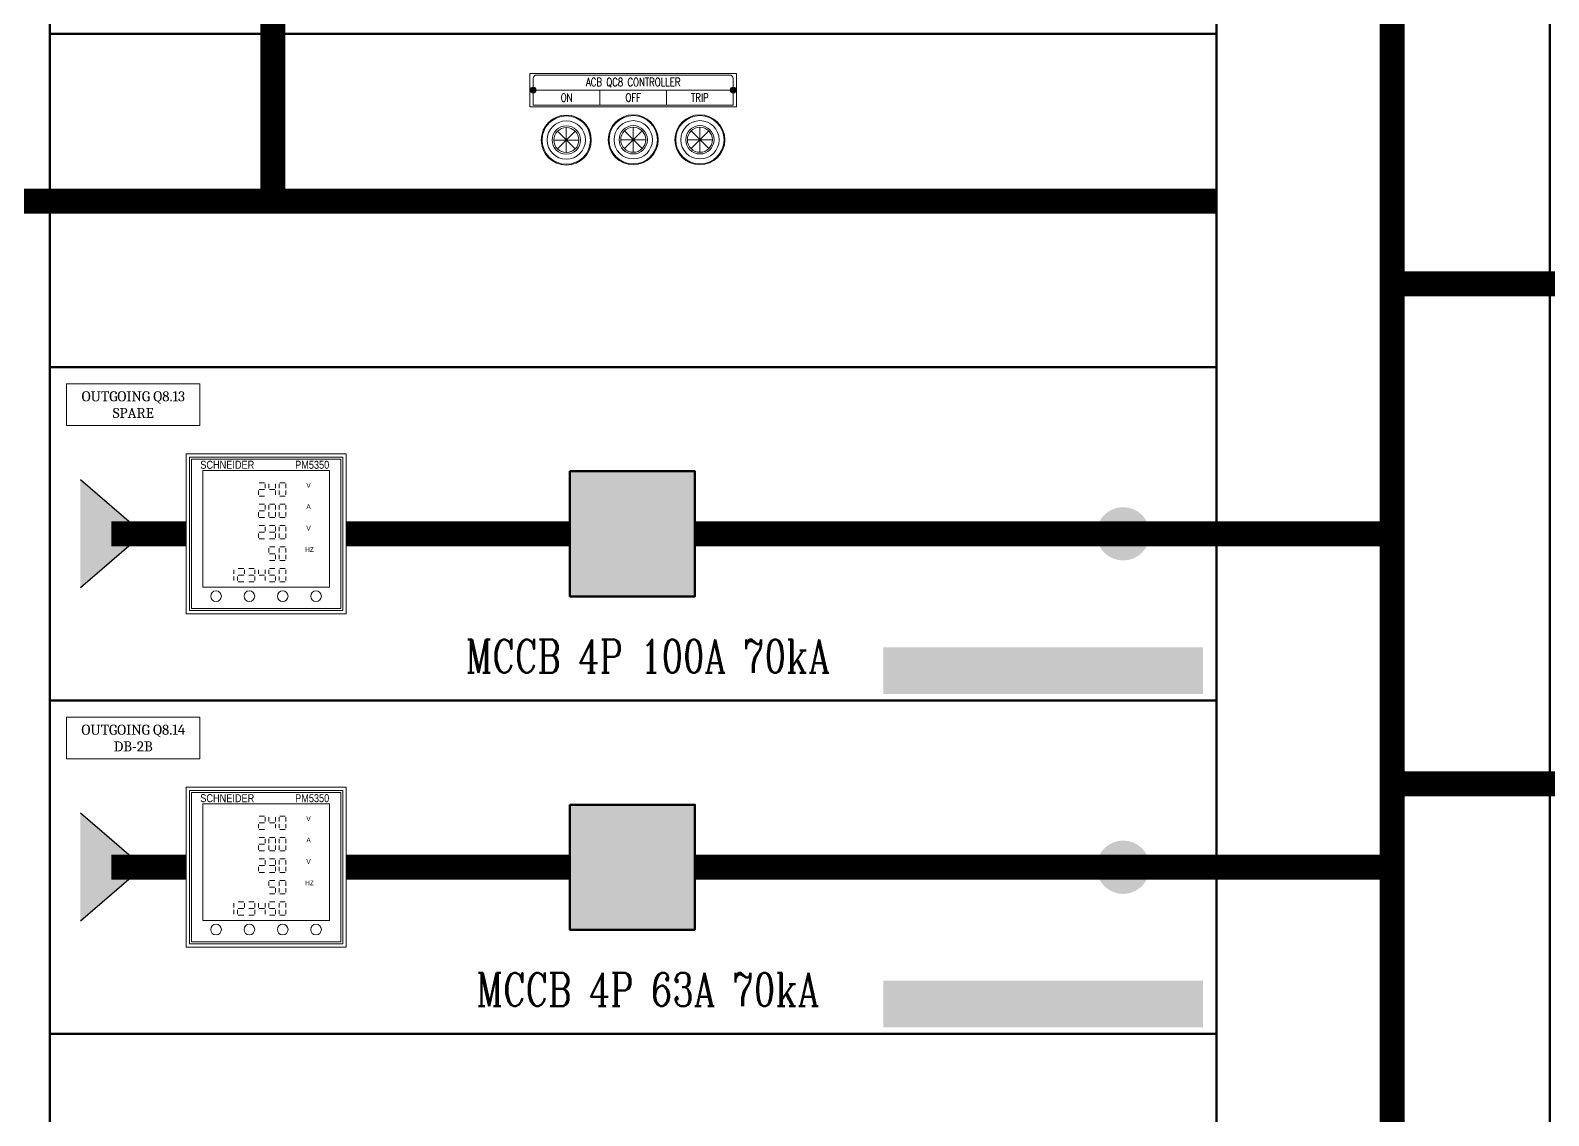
# Model space of a CAD drawing. Header units: millimetres. Extents: x -116965 to 323937, y 291661 to 566926.
# Drawn here: x -46843 to -45932, y 328891 to 329542 of the extents above; entities that cross this region are included whole.
import ezdxf
from ezdxf.enums import TextEntityAlignment as Align

# ---------------------------------------------------------------- set-up
doc = ezdxf.new("R2010")
doc.units = ezdxf.units.MM
doc.layers.get('0').update_dxf_attribs({"lineweight": 18})
for name, color, linetype, lineweight in [('BASE', 7, 'Continuous', 15), ('hw_Punch', 3, 'Continuous', 9), ('hw_Text', 7, 'Continuous', 13)]:
    doc.layers.add(name, color=color, linetype=linetype, lineweight=lineweight)
doc.layers.add('C00-00-00', color=7, linetype='Continuous')
doc.layers.add('C32-AD-3C', color=7, linetype='Continuous', true_color=0x32ad3c)
doc.layers.add('C49-50-57', color=7, linetype='Continuous', true_color=0x495057)
doc.styles.add('hw_Block', font='complex.shx', dxfattribs={"width": 0.75})
doc.styles.add('hw_Block.', font='Cambria.ttf')
doc.styles.add('VnArial', font='')
doc.styles.get('VnArial').set_extended_font_data('.VnArial NarrowH')

# ---------------------------------------------------------------- blocks, each defined once
blk = doc.blocks.new('*U1759')
at = {"color": 1}
for p, q in [((-7.5, 0), (7.5, 0)), ((5.3, 5.3), (-5.3, -5.3)), ((-5.3, 5.3), (5.3, -5.3)), ((0, -7.5), (0, 7.5))]:
    blk.add_line(p, q, dxfattribs=at)
for radius in [15, 14.5]:
    blk.add_circle((0, 0), radius)
for radius in [8.5, 7.5]:
    blk.add_circle((0, 0), radius, dxfattribs=at)
at = {"layer": 'hw_Punch'}
blk.add_circle((0, 0), 11.5, dxfattribs=at)
blk = doc.blocks.new('*U1760')
at = {"color": 2}
for p, q in [((5.3, 5.3), (-5.3, -5.3)), ((-5.3, 5.3), (5.3, -5.3)), ((0, -7.5), (0, 7.5)), ((-7.5, 0), (7.5, 0))]:
    blk.add_line(p, q, dxfattribs=at)
for radius in [15, 14.5]:
    blk.add_circle((0, 0), radius)
for radius in [8.5, 7.5]:
    blk.add_circle((0, 0), radius, dxfattribs=at)
at = {"layer": 'hw_Punch'}
blk.add_circle((0, 0), 11.5, dxfattribs=at)
blk = doc.blocks.new('*U1767')
at = {"color": 3}
for p, q in [((5.3, 5.3), (-5.3, -5.3)), ((-5.3, 5.3), (5.3, -5.3)), ((0, -7.5), (0, 7.5)), ((-7.5, 0), (7.5, 0))]:
    blk.add_line(p, q, dxfattribs=at)
for radius in [15, 14.5]:
    blk.add_circle((0, 0), radius)
for radius in [8.5, 7.5]:
    blk.add_circle((0, 0), radius, dxfattribs=at)
at = {"layer": 'hw_Punch'}
blk.add_circle((0, 0), 11.5, dxfattribs=at)
blk = doc.blocks.new('1232')
at = {"color": 7, "linetype": 'Continuous', "lineweight": 13}
for p, q in [((43.43, 71.35), (43.43, 73.92)), ((43.84, 78.67), (47.07, 78.67)), ((43.84, 74.65), (47.07, 74.65)), ((47.48, 77.94), (47.48, 75.37)), ((49.66, 77.94), (49.66, 75.37)), ((50.08, 74.65), (53.3, 74.65)), ((53.72, 77.94), (53.72, 75.37)), ((53.72, 71.35), (53.72, 73.92)), ((55.9, 77.94), (55.9, 75.37)), ((55.9, 71.35), (55.9, 73.92)), ((56.31, 78.67), (59.54, 78.67)), ((59.95, 77.94), (59.95, 75.37)), ((59.95, 71.35), (59.95, 73.92)), ((43.84, 70.62), (47.07, 70.62)), ((43.84, 65.82), (47.07, 65.82)), ((47.48, 65.09), (47.48, 62.52)), ((49.66, 65.09), (49.66, 62.52)), ((50.08, 65.82), (53.3, 65.82)), ((53.72, 65.09), (53.72, 62.52)), ((55.9, 65.09), (55.9, 62.52)), ((56.31, 70.62), (59.54, 70.62)), ((56.31, 65.82), (59.54, 65.82)), ((59.95, 65.09), (59.95, 62.52)), ((43.43, 58.49), (43.43, 61.06)), ((43.84, 61.79), (47.07, 61.79)), ((43.84, 57.77), (47.07, 57.77)), ((49.66, 58.49), (49.66, 61.06)), ((50.08, 57.77), (53.3, 57.77)), ((53.72, 58.49), (53.72, 61.06)), ((55.9, 58.49), (55.9, 61.06)), ((56.31, 57.77), (59.54, 57.77)), ((59.95, 58.49), (59.95, 61.06)), ((43.43, 45.64), (43.43, 48.21)), ((43.84, 52.96), (47.07, 52.96)), ((43.84, 48.94), (47.07, 48.94)), ((47.48, 52.23), (47.48, 49.66)), ((50.08, 52.96), (53.3, 52.96)), ((50.08, 48.94), (53.3, 48.94)), ((53.72, 52.23), (53.72, 49.66)), ((53.72, 45.64), (53.72, 48.21)), ((55.9, 52.23), (55.9, 49.66)), ((55.9, 45.64), (55.9, 48.21)), ((56.31, 52.96), (59.54, 52.96)), ((59.95, 52.23), (59.95, 49.66)), ((59.95, 45.64), (59.95, 48.21)), ((43.84, 44.91), (47.07, 44.91)), ((49.66, 39.38), (49.66, 36.81)), ((50.08, 44.91), (53.3, 44.91)), ((50.08, 40.1), (53.3, 40.1)), ((55.9, 39.38), (55.9, 36.81)), ((56.31, 44.91), (59.54, 44.91)), ((56.31, 40.1), (59.54, 40.1)), ((59.95, 39.38), (59.95, 36.81)), ((50.08, 36.08), (53.3, 36.08)), ((50.08, 32.06), (53.3, 32.06)), ((53.72, 32.78), (53.72, 35.35)), ((55.9, 32.78), (55.9, 35.35)), ((56.31, 32.06), (59.54, 32.06)), ((59.95, 32.78), (59.95, 35.35)), ((28.79, 26.5), (28.79, 23.93)), ((28.79, 19.91), (28.79, 22.47)), ((30.97, 19.91), (30.97, 22.47)), ((31.38, 27.23), (34.61, 27.23)), ((31.38, 23.2), (34.61, 23.2)), ((31.38, 19.18), (34.61, 19.18)), ((35.02, 26.5), (35.02, 23.93)), ((37.61, 27.23), (40.84, 27.23)), ((37.61, 23.2), (40.84, 23.2)), ((37.61, 19.18), (40.84, 19.18)), ((41.25, 26.5), (41.25, 23.93)), ((41.25, 19.91), (41.25, 22.47)), ((43.43, 26.5), (43.43, 23.93)), ((43.84, 23.2), (47.07, 23.2)), ((47.48, 26.5), (47.48, 23.93)), ((47.48, 19.91), (47.48, 22.47)), ((49.66, 26.5), (49.66, 23.93)), ((50.08, 27.23), (53.3, 27.23)), ((50.08, 23.2), (53.3, 23.2)), ((50.08, 19.18), (53.3, 19.18)), ((53.72, 19.91), (53.72, 22.47)), ((55.9, 26.5), (55.9, 23.93)), ((55.9, 19.91), (55.9, 22.47)), ((56.31, 27.23), (59.54, 27.23)), ((56.31, 19.18), (59.54, 19.18)), ((59.95, 26.5), (59.95, 23.93)), ((59.95, 19.91), (59.95, 22.47))]:
    blk.add_line(p, q, dxfattribs=at)
at = {"layer": 'BASE', "lineweight": 13}
for points in [[(96, 0), (0, 0), (0, 96), (96, 96)], [(3.2, 3.2), (92.8, 3.2), (92.8, 92.8), (3.2, 92.8)], [(10, 16.06), (86, 16.06), (86, 86), (10, 86)]]:
    blk.add_lwpolyline(points, close=True, dxfattribs=at)
at = {"layer": 'BASE', "color": 3, "lineweight": 13}
blk.add_lwpolyline([(2, 2), (94, 2), (94, 94), (2, 94)], close=True, dxfattribs=at)
at = {"layer": 'BASE', "lineweight": 13}
for centre in [(18, 10.61), (38, 10.61), (58, 10.61), (78, 10.61)]:
    blk.add_circle(centre, 3.2, dxfattribs=at)
at = {"layer": 'hw_Text', "lineweight": 13, "style": 'VnArial'}
for s, height, p in [('Schneider', 4.8, (24.76, 89.41)), ('V', 2.88, (73.53, 77.14)), ('A', 2.88, (73.53, 64.28)), ('V', 2.88, (73.53, 51.43)), ('Hz', 2.88, (74.05, 38.57))]:
    blk.add_text(s, height=height, rotation=360, dxfattribs=at).set_placement(p, align=Align.MIDDLE_CENTER)
at = {"layer": 'hw_Text', "color": 1, "lineweight": 13, "style": 'VnArial'}
blk.add_text('PM5350', height=4.8, rotation=360, dxfattribs=at).set_placement((75.69, 89.41), align=Align.MIDDLE_CENTER)
blk = doc.blocks.new('Load Outgoingx')
at = {"color": 0, "lineweight": 5, "ltscale": 0.7}
blk.add_lwpolyline([(10, -10), (10, -35), (90, -35), (90, -10)], close=True, dxfattribs=at)
at = {"color": 0, "lineweight": 5, "style": 'hw_Block.'}
for tag, p in [('LINE1', (50, -17.5)), ('LINE2', (50, -27.5))]:
    blk.add_attdef(tag, text='', height=6, dxfattribs=at).set_placement(p, align=Align.MIDDLE_CENTER)

msp = doc.modelspace()

# ---------------------------------------------------------------- hatches: boundary and pattern name
h = msp.add_hatch(color=0)
h.dxf.hatch_style = 1
h.paths.add_polyline_path([(-46541.577038, 329507.165013, 0.4142135624), (-46542.840127, 329505.901924, 0.4142135624), (-46541.577038, 329504.638835)])
h.paths.add_polyline_path([(-46541.577038, 329507.165013), (-46541.577038, 329505.901924), (-46540.313949, 329505.901924, 0.4142135624)])
h.paths.add_polyline_path([(-46540.313949, 329505.901924), (-46541.577038, 329505.901924), (-46541.577038, 329504.638835, 0.4142135624)])
h = msp.add_hatch(color=0)
h.dxf.hatch_style = 1
h.paths.add_polyline_path([(-46421.577038, 329507.165013, 0.4142135624), (-46422.840127, 329505.901924, 0.4142135624), (-46421.577038, 329504.638835)])
h.paths.add_polyline_path([(-46421.577038, 329507.165013), (-46421.577038, 329505.901924), (-46420.313949, 329505.901924, 0.4142135624)])
h.paths.add_polyline_path([(-46420.313949, 329505.901924), (-46421.577038, 329505.901924), (-46421.577038, 329504.638835, 0.4142135624)])
at = {"lineweight": -3, "ltscale": 5}
h = msp.add_hatch(color=1, dxfattribs=at)
h.dxf.hatch_style = 1
h.paths.add_polyline_path([(-46775.698059, 329239.723736), (-46813.26446, 329272.098078), (-46813.26446, 329207.349395)])
h = msp.add_hatch(color=1, dxfattribs=at)
h.dxf.hatch_style = 1
h.paths.add_polyline_path([(-46775.698059, 329039.751652), (-46813.26446, 329072.125993), (-46813.26446, 329007.37731)])
at = {"layer": 'C00-00-00'}
h = msp.add_hatch(color=256, dxfattribs=at)
edge = h.paths.add_edge_path()
edge.add_arc((-46482.073349, 329239.723736), 27.496163, 0, 360)
h = msp.add_hatch(color=256, dxfattribs=at)
edge = h.paths.add_edge_path()
edge.add_arc((-46187.631483, 329239.723736), 15.997765, 0, 360)
h = msp.add_hatch(color=256, dxfattribs=at)
h.dxf.hatch_style = 2
h.paths.add_polyline_path([(-46331.611383, 329171.733227), (-46139.638183, 329171.733227), (-46139.638183, 329143.737136), (-46331.611383, 329143.737136)])
h = msp.add_hatch(color=256, dxfattribs=at)
edge = h.paths.add_edge_path()
edge.add_arc((-46482.073349, 329039.751652), 27.496163, 0, 360)
h = msp.add_hatch(color=256, dxfattribs=at)
edge = h.paths.add_edge_path()
edge.add_arc((-46187.631483, 329039.751652), 15.997765, 0, 360)
h = msp.add_hatch(color=256, dxfattribs=at)
h.dxf.hatch_style = 2
h.paths.add_polyline_path([(-46331.611383, 328971.761142), (-46139.638183, 328971.761142), (-46139.638183, 328943.765052), (-46331.611383, 328943.765052)])
at = {"layer": 'C32-AD-3C'}
h = msp.add_hatch(color=256, dxfattribs=at)
h.dxf.hatch_style = 2
h.paths.add_polyline_path([(-46504.570208, 329227.22548), (-46489.572302, 329227.22548), (-46489.572302, 329202.228971), (-46504.570208, 329202.228971)])
h = msp.add_hatch(color=256, dxfattribs=at)
h.dxf.hatch_style = 2
h.paths.add_polyline_path([(-46504.570208, 329027.253395), (-46489.572302, 329027.253395), (-46489.572302, 329002.256886), (-46504.570208, 329002.256886)])
at = {"layer": 'C49-50-57'}
h = msp.add_hatch(color=256, dxfattribs=at)
h.dxf.hatch_style = 2
h.paths.add_polyline_path([(-46519.568115, 329277.218502), (-46444.578583, 329277.218502), (-46444.578583, 329202.228971), (-46519.568115, 329202.228971)])
h = msp.add_hatch(color=256, dxfattribs=at)
h.dxf.hatch_style = 2
h.paths.add_polyline_path([(-46519.568115, 329077.246417), (-46444.578583, 329077.246417), (-46444.578583, 329002.256886), (-46519.568115, 329002.256886)])

# ---------------------------------------------------------------- linework, layer by layer
for p, q in [((-46521.577038, 329475.901924), (-46521.577038, 329475.901924)), ((-46521.577038, 329475.901924), (-46521.577038, 329475.901924)), ((-46481.577038, 329475.901924), (-46481.577038, 329475.901924)), ((-46481.577038, 329475.901924), (-46481.577038, 329475.901924)), ((-46441.577038, 329475.901924), (-46441.577038, 329475.901924)), ((-46441.577038, 329475.901924), (-46441.577038, 329475.901924))]:
    msp.add_line(p, q)
at = {"lineweight": -3, "ltscale": 5}
for p, q in [((-46775.698059, 329239.723736), (-46813.26446, 329272.098078)), ((-46775.698059, 329239.723736), (-46813.26446, 329207.349395)), ((-46775.698059, 329039.751652), (-46813.26446, 329072.125993)), ((-46775.698059, 329039.751652), (-46813.26446, 329007.37731))]:
    msp.add_line(p, q, dxfattribs=at)
at = {"color": 1, "lineweight": -3, "ltscale": 5, "const_width": 15}
for points in [[(-46026.306544, 328339.849361), (-46026.306544, 329781.979527)], [(-46697.797975, 329439.184138), (-46697.797975, 329756.826121)], [(-49182.400662, 328371.063101), (-47019.613368, 328371.063101), (-47019.613368, 329439.184138), (-46131.639302, 329439.184138)], [(-45850.028664, 329389.702799), (-46026.306544, 329389.702799)], [(-46749.903039, 329239.723736), (-46794.806488, 329239.723736)], [(-46519.568115, 329239.723736), (-46653.903039, 329239.723736)], [(-46444.578583, 329239.723736), (-46026.306544, 329239.723736)], [(-45850.028664, 329089.744674), (-46026.306544, 329089.744674)], [(-46749.903039, 329039.751652), (-46794.806488, 329039.751652)], [(-46519.568115, 329039.751652), (-46653.903039, 329039.751652)], [(-46444.578583, 329039.751652), (-46026.306544, 329039.751652)]]:
    msp.add_lwpolyline(points, dxfattribs=at)
for points in [[(-46543.577038, 329515.901924), (-46419.577038, 329515.901924), (-46419.577038, 329495.901924), (-46543.577038, 329495.901924)], [(-46541.577038, 329505.901924), (-46501.577038, 329505.901924), (-46501.577038, 329496.901924), (-46541.577038, 329496.901924)], [(-46501.577038, 329505.901924), (-46461.577038, 329505.901924), (-46461.577038, 329496.901924), (-46501.577038, 329496.901924)], [(-46461.577038, 329505.901924), (-46421.577038, 329505.901924), (-46421.577038, 329496.901924), (-46461.577038, 329496.901924)]]:
    msp.add_lwpolyline(points, close=True)
msp.add_lwpolyline([(-46539.577038, 329514.901924), (-46423.577038, 329514.901924, -0.4142135624), (-46421.577038, 329512.901924), (-46421.577038, 329496.901924), (-46541.577038, 329496.901924), (-46541.577038, 329512.901924, -0.4142135624)], format="xyb", close=True)
for centre, radius in [((-46541.577038, 329505.901924), 1.75), ((-46541.577038, 329505.901924), 1.263089), ((-46421.577038, 329505.901924), 1.75), ((-46421.577038, 329505.901924), 1.263089)]:
    msp.add_circle(centre, radius)
at = {"layer": 'C00-00-00', "lineweight": 211}
for points in [[(-47231.485758, 330439.556236), (-46831.541593, 330439.556236), (-46831.541593, 328239.863317), (-47231.485758, 328239.863317)], [(-46831.541593, 330439.556236), (-46131.639302, 330439.556236), (-46131.639302, 328239.863317), (-46831.541593, 328239.863317)]]:
    msp.add_lwpolyline(points, close=True, dxfattribs=at)
at = {"layer": 'C00-00-00', "lineweight": 100}
for points in [[(-47231.485758, 330339.570192), (-46831.541593, 330339.570192), (-46831.541593, 328339.849361), (-47231.485758, 328339.849361)], [(-46131.639302, 330339.570192), (-45931.667218, 330339.570192), (-45931.667218, 328339.849361), (-46131.639302, 328339.849361)], [(-46831.541593, 330139.598111), (-46131.639302, 330139.598111), (-46131.639302, 329539.681861), (-46831.541593, 329539.681861)], [(-46831.541593, 329539.681861), (-46131.639302, 329539.681861), (-46131.639302, 329339.709777), (-46831.541593, 329339.709777)], [(-46831.541593, 329339.709777), (-46131.639302, 329339.709777), (-46131.639302, 329139.737692), (-46831.541593, 329139.737692)], [(-46831.541593, 329139.737692), (-46131.639302, 329139.737692), (-46131.639302, 328939.765611), (-46831.541593, 328939.765611)], [(-46831.541593, 328939.765611), (-46131.639302, 328939.765611), (-46131.639302, 328739.793527), (-46831.541593, 328739.793527)]]:
    msp.add_lwpolyline(points, close=True, dxfattribs=at)
at = {"layer": 'C00-00-00', "lineweight": 50}
for points in [[(-46519.568115, 329277.218502), (-46444.578583, 329277.218502), (-46444.578583, 329202.228971), (-46519.568115, 329202.228971)], [(-46519.568115, 329077.246417), (-46444.578583, 329077.246417), (-46444.578583, 329002.256886), (-46519.568115, 329002.256886)]]:
    msp.add_lwpolyline(points, close=True, dxfattribs=at)

# ---------------------------------------------------------------- block references
for name, p in [('*U1767', (-46521.719184, 329475.901924)), ('*U1759', (-46481.577038, 329476.044069)), ('*U1760', (-46441.577038, 329476.044069)), ('1232', (-46749.903039, 329191.723736)), ('1232', (-46749.903039, 328991.751652))]:
    msp.add_blockref(name, p)
at = {"lineweight": -3}
for p, values in [((-46831.541593, 329339.709777), {'LINE2': 'SPARE', 'LINE1': 'OUTGOING Q8.13'}), ((-46831.541593, 329139.737692), {'LINE2': 'DB-2B', 'LINE1': 'OUTGOING Q8.14'})]:
    msp.add_blockref('Load Outgoingx', p, dxfattribs=at).add_auto_attribs(values)

# ---------------------------------------------------------------- texts
at = {"char_height": 5, "attachment_point": 5, "style": 'hw_Block'}
for s, width, insert in [('ACB QC8 CONTROLLER', 114.69911192, (-46481.577038, 329510.401924)), ('ON', 61.04856746, (-46521.577038, 329501.401924)), ('OFF', 61.04856746, (-46481.577038, 329501.401924)), ('TRIP', 61.04856746, (-46441.577038, 329501.401924))]:
    msp.add_mtext_dynamic_manual_height_columns(s, width=width, gutter_width=12.5, heights=[0], dxfattribs=dict(at, insert=insert))
at = {"color": 2, "char_height": 20, "attachment_point": 5, "style": 'hw_Block'}
for s, insert in [('MCCB 4P 100A 70kA', (-46472.869957, 329166.346878)), ('MCCB 4P 63A 70kA', (-46472.869957, 328966.374797))]:
    msp.add_mtext_dynamic_manual_height_columns(s, width=280.32785492, gutter_width=12.5, heights=[0], dxfattribs=dict(at, insert=insert))

doc.saveas('drawing.dxf')
